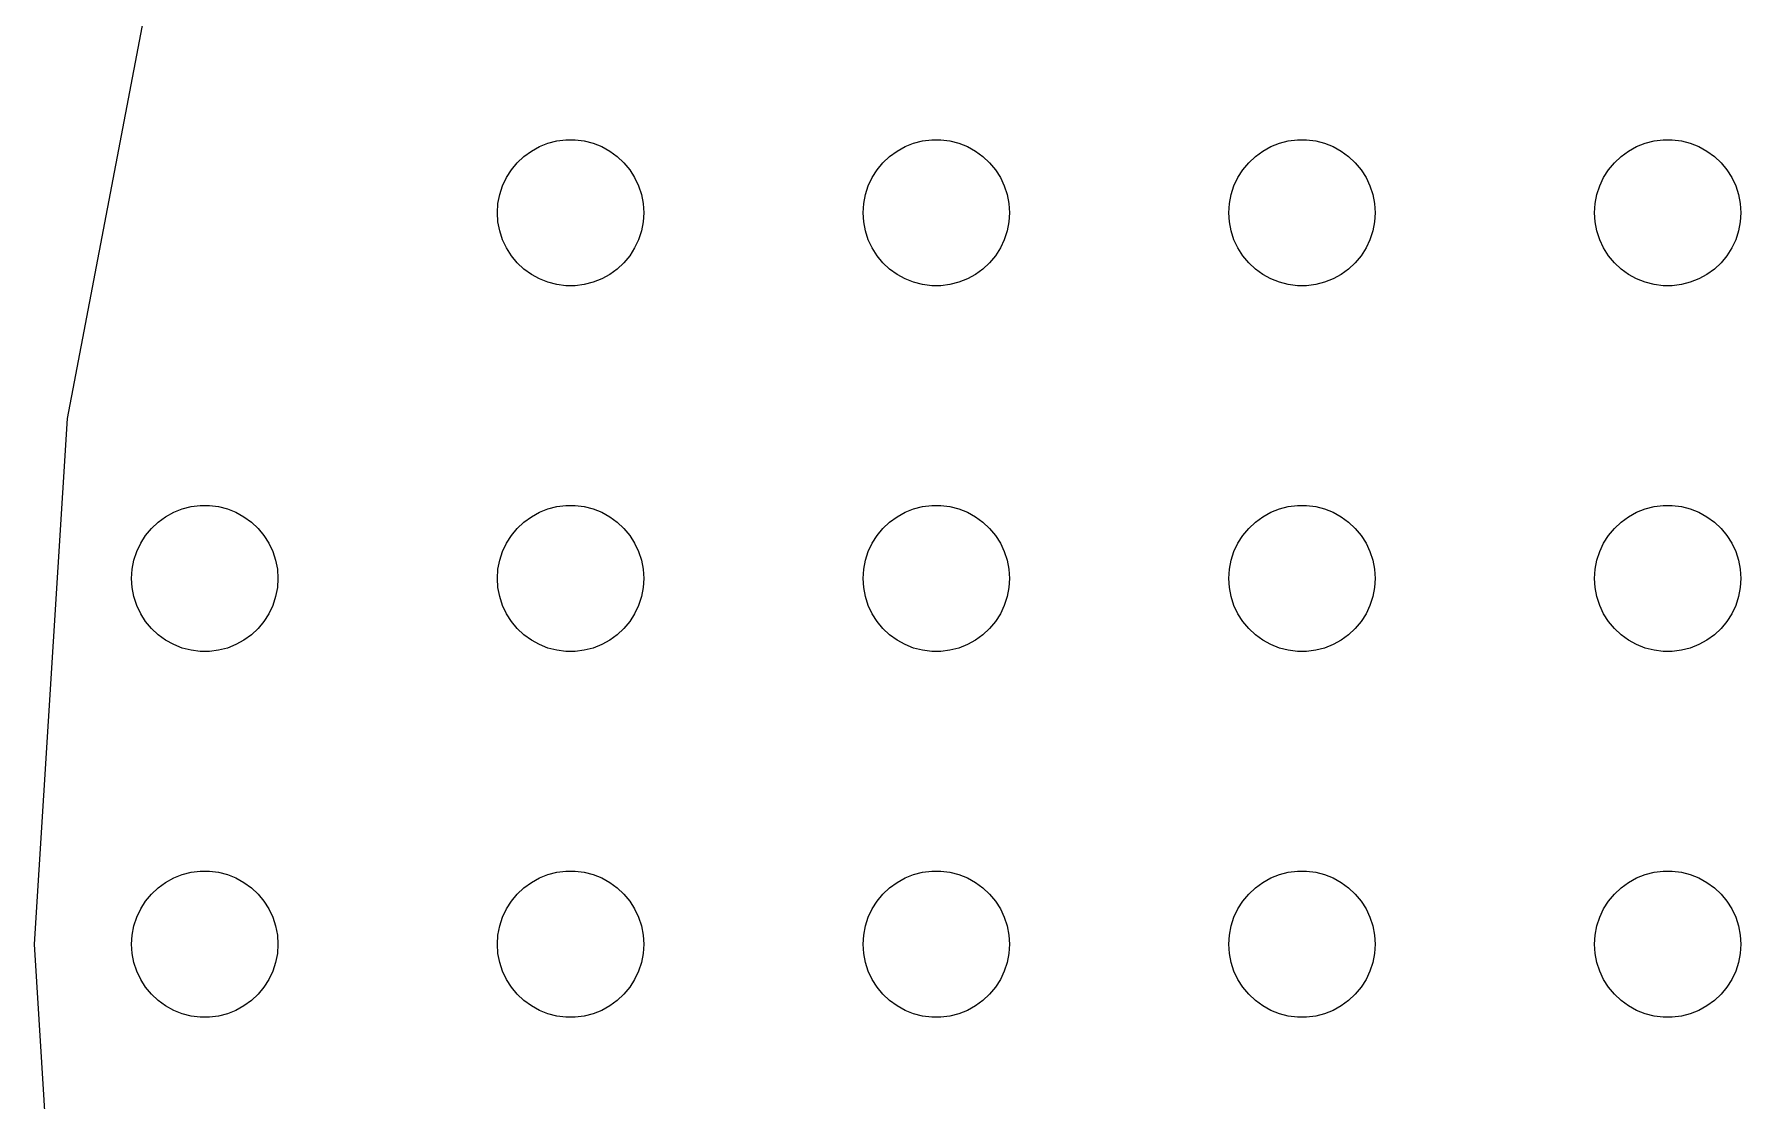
# Model space of a CAD drawing. Header units: metres. Extents: x -172 to 172, y -172 to 172.
# Drawn here: x -172 to -102, y -6.4 to 37.3 of the extents above; entities that cross this region are included whole.
import ezdxf

# ---------------------------------------------------------------- set-up
doc = ezdxf.new("R2010")
doc.units = ezdxf.units.M

msp = doc.modelspace()

# ---------------------------------------------------------------- linework, layer by layer
for p, q in [((-166.596, 42.7747), (-170.644, 21.5573)), ((-150.927, 32.8532), (-150.562, 32.9469)), ((-150.562, 32.9469), (-150.188, 32.9941)), ((-150.188, 32.9941), (-149.812, 32.9941)), ((-149.812, 32.9941), (-149.438, 32.9469)), ((-149.438, 32.9469), (-149.073, 32.8532)), ((-135.927, 32.8532), (-135.562, 32.9469)), ((-135.562, 32.9469), (-135.188, 32.9941)), ((-135.188, 32.9941), (-134.812, 32.9941)), ((-134.812, 32.9941), (-134.438, 32.9469)), ((-134.438, 32.9469), (-134.073, 32.8532)), ((-120.927, 32.8532), (-120.562, 32.9469)), ((-120.562, 32.9469), (-120.188, 32.9941)), ((-120.188, 32.9941), (-119.812, 32.9941)), ((-119.812, 32.9941), (-119.438, 32.9469)), ((-119.438, 32.9469), (-119.073, 32.8532)), ((-105.927, 32.8532), (-105.562, 32.9469)), ((-105.562, 32.9469), (-105.188, 32.9941)), ((-105.188, 32.9941), (-104.812, 32.9941)), ((-104.812, 32.9941), (-104.438, 32.9469)), ((-104.438, 32.9469), (-104.073, 32.8532)), ((-152.187, 32.0536), (-151.912, 32.3115)), ((-151.912, 32.3115), (-151.607, 32.533)), ((-151.607, 32.533), (-151.277, 32.7145)), ((-151.277, 32.7145), (-150.927, 32.8532)), ((-149.073, 32.8532), (-148.723, 32.7145)), ((-148.723, 32.7145), (-148.393, 32.533)), ((-148.393, 32.533), (-148.088, 32.3115)), ((-148.088, 32.3115), (-147.813, 32.0536)), ((-137.187, 32.0536), (-136.912, 32.3115)), ((-136.912, 32.3115), (-136.607, 32.533)), ((-136.607, 32.533), (-136.277, 32.7145)), ((-136.277, 32.7145), (-135.927, 32.8532)), ((-134.073, 32.8532), (-133.723, 32.7145)), ((-133.723, 32.7145), (-133.393, 32.533)), ((-133.393, 32.533), (-133.088, 32.3115)), ((-133.088, 32.3115), (-132.813, 32.0536)), ((-122.187, 32.0536), (-121.912, 32.3115)), ((-121.912, 32.3115), (-121.607, 32.533)), ((-121.607, 32.533), (-121.277, 32.7145)), ((-121.277, 32.7145), (-120.927, 32.8532)), ((-119.073, 32.8532), (-118.723, 32.7145)), ((-118.723, 32.7145), (-118.393, 32.533)), ((-118.393, 32.533), (-118.088, 32.3115)), ((-118.088, 32.3115), (-117.813, 32.0536)), ((-107.187, 32.0536), (-106.912, 32.3115)), ((-106.912, 32.3115), (-106.607, 32.533)), ((-106.607, 32.533), (-106.277, 32.7145)), ((-106.277, 32.7145), (-105.927, 32.8532)), ((-104.073, 32.8532), (-103.723, 32.7145)), ((-103.723, 32.7145), (-103.393, 32.533)), ((-103.393, 32.533), (-103.088, 32.3115)), ((-103.088, 32.3115), (-102.813, 32.0536)), ((-152.629, 31.4453), (-152.427, 31.7634)), ((-152.427, 31.7634), (-152.187, 32.0536)), ((-147.813, 32.0536), (-147.573, 31.7634)), ((-147.573, 31.7634), (-147.371, 31.4453)), ((-137.629, 31.4453), (-137.427, 31.7634)), ((-137.427, 31.7634), (-137.187, 32.0536)), ((-132.813, 32.0536), (-132.573, 31.7634)), ((-132.573, 31.7634), (-132.371, 31.4453)), ((-122.629, 31.4453), (-122.427, 31.7634)), ((-122.427, 31.7634), (-122.187, 32.0536)), ((-117.813, 32.0536), (-117.573, 31.7634)), ((-117.573, 31.7634), (-117.371, 31.4453)), ((-107.629, 31.4453), (-107.427, 31.7634)), ((-107.427, 31.7634), (-107.187, 32.0536)), ((-102.813, 32.0536), (-102.573, 31.7634)), ((-102.573, 31.7634), (-102.371, 31.4453)), ((-152.906, 30.7461), (-152.789, 31.1044)), ((-152.789, 31.1044), (-152.629, 31.4453)), ((-147.371, 31.4453), (-147.211, 31.1044)), ((-147.211, 31.1044), (-147.094, 30.7461)), ((-137.906, 30.7461), (-137.789, 31.1044)), ((-137.789, 31.1044), (-137.629, 31.4453)), ((-132.371, 31.4453), (-132.211, 31.1044)), ((-132.211, 31.1044), (-132.094, 30.7461)), ((-122.906, 30.7461), (-122.789, 31.1044)), ((-122.789, 31.1044), (-122.629, 31.4453)), ((-117.371, 31.4453), (-117.211, 31.1044)), ((-117.211, 31.1044), (-117.094, 30.7461)), ((-107.906, 30.7461), (-107.789, 31.1044)), ((-107.789, 31.1044), (-107.629, 31.4453)), ((-102.371, 31.4453), (-102.211, 31.1044)), ((-102.211, 31.1044), (-102.094, 30.7461)), ((-153, 30), (-152.976, 30.376)), ((-152.976, 30.376), (-152.906, 30.7461)), ((-147.094, 30.7461), (-147.024, 30.376)), ((-147.024, 30.376), (-147, 30)), ((-138, 30), (-137.976, 30.376)), ((-137.976, 30.376), (-137.906, 30.7461)), ((-132.094, 30.7461), (-132.024, 30.376)), ((-132.024, 30.376), (-132, 30)), ((-123, 30), (-122.976, 30.376)), ((-122.976, 30.376), (-122.906, 30.7461)), ((-117.094, 30.7461), (-117.024, 30.376)), ((-117.024, 30.376), (-117, 30)), ((-108, 30), (-107.976, 30.376)), ((-107.976, 30.376), (-107.906, 30.7461)), ((-102.094, 30.7461), (-102.024, 30.376)), ((-102.024, 30.376), (-102, 30)), ((-152.976, 29.624), (-153, 30)), ((-152.906, 29.2539), (-152.976, 29.624)), ((-147.024, 29.624), (-147.094, 29.2539)), ((-147, 30), (-147.024, 29.624)), ((-137.976, 29.624), (-138, 30)), ((-137.906, 29.2539), (-137.976, 29.624)), ((-132.024, 29.624), (-132.094, 29.2539)), ((-132, 30), (-132.024, 29.624)), ((-122.976, 29.624), (-123, 30)), ((-122.906, 29.2539), (-122.976, 29.624)), ((-117.024, 29.624), (-117.094, 29.2539)), ((-117, 30), (-117.024, 29.624)), ((-107.976, 29.624), (-108, 30)), ((-107.906, 29.2539), (-107.976, 29.624)), ((-102.024, 29.624), (-102.094, 29.2539)), ((-102, 30), (-102.024, 29.624)), ((-152.789, 28.8956), (-152.906, 29.2539)), ((-152.629, 28.5547), (-152.789, 28.8956)), ((-147.211, 28.8956), (-147.371, 28.5547)), ((-147.094, 29.2539), (-147.211, 28.8956)), ((-137.789, 28.8956), (-137.906, 29.2539)), ((-137.629, 28.5547), (-137.789, 28.8956)), ((-132.211, 28.8956), (-132.371, 28.5547)), ((-132.094, 29.2539), (-132.211, 28.8956)), ((-122.789, 28.8956), (-122.906, 29.2539)), ((-122.629, 28.5547), (-122.789, 28.8956)), ((-117.211, 28.8956), (-117.371, 28.5547)), ((-117.094, 29.2539), (-117.211, 28.8956)), ((-107.789, 28.8956), (-107.906, 29.2539)), ((-107.629, 28.5547), (-107.789, 28.8956)), ((-102.211, 28.8956), (-102.371, 28.5547)), ((-102.094, 29.2539), (-102.211, 28.8956)), ((-152.427, 28.2366), (-152.629, 28.5547)), ((-152.187, 27.9464), (-152.427, 28.2366)), ((-147.573, 28.2366), (-147.813, 27.9464)), ((-147.371, 28.5547), (-147.573, 28.2366)), ((-137.427, 28.2366), (-137.629, 28.5547)), ((-137.187, 27.9464), (-137.427, 28.2366)), ((-132.573, 28.2366), (-132.813, 27.9464)), ((-132.371, 28.5547), (-132.573, 28.2366)), ((-122.427, 28.2366), (-122.629, 28.5547)), ((-122.187, 27.9464), (-122.427, 28.2366)), ((-117.573, 28.2366), (-117.813, 27.9464)), ((-117.371, 28.5547), (-117.573, 28.2366)), ((-107.427, 28.2366), (-107.629, 28.5547)), ((-107.187, 27.9464), (-107.427, 28.2366)), ((-102.573, 28.2366), (-102.813, 27.9464)), ((-102.371, 28.5547), (-102.573, 28.2366)), ((-151.912, 27.6884), (-152.187, 27.9464)), ((-151.607, 27.467), (-151.912, 27.6884)), ((-151.277, 27.2855), (-151.607, 27.467)), ((-148.393, 27.467), (-148.723, 27.2855)), ((-148.088, 27.6884), (-148.393, 27.467)), ((-147.813, 27.9464), (-148.088, 27.6884)), ((-136.912, 27.6884), (-137.187, 27.9464)), ((-136.607, 27.467), (-136.912, 27.6884)), ((-136.277, 27.2855), (-136.607, 27.467)), ((-133.393, 27.467), (-133.723, 27.2855)), ((-133.088, 27.6884), (-133.393, 27.467)), ((-132.813, 27.9464), (-133.088, 27.6884)), ((-121.912, 27.6884), (-122.187, 27.9464)), ((-121.607, 27.467), (-121.912, 27.6884)), ((-121.277, 27.2855), (-121.607, 27.467)), ((-118.393, 27.467), (-118.723, 27.2855)), ((-118.088, 27.6884), (-118.393, 27.467)), ((-117.813, 27.9464), (-118.088, 27.6884)), ((-106.912, 27.6884), (-107.187, 27.9464)), ((-106.607, 27.467), (-106.912, 27.6884)), ((-106.277, 27.2855), (-106.607, 27.467)), ((-103.393, 27.467), (-103.723, 27.2855)), ((-103.088, 27.6884), (-103.393, 27.467)), ((-102.813, 27.9464), (-103.088, 27.6884)), ((-150.927, 27.1468), (-151.277, 27.2855)), ((-150.562, 27.0531), (-150.927, 27.1468)), ((-150.188, 27.0059), (-150.562, 27.0531)), ((-149.812, 27.0059), (-150.188, 27.0059)), ((-149.438, 27.0531), (-149.812, 27.0059)), ((-149.073, 27.1468), (-149.438, 27.0531)), ((-148.723, 27.2855), (-149.073, 27.1468)), ((-135.927, 27.1468), (-136.277, 27.2855)), ((-135.562, 27.0531), (-135.927, 27.1468)), ((-135.188, 27.0059), (-135.562, 27.0531)), ((-134.812, 27.0059), (-135.188, 27.0059)), ((-134.438, 27.0531), (-134.812, 27.0059)), ((-134.073, 27.1468), (-134.438, 27.0531)), ((-133.723, 27.2855), (-134.073, 27.1468)), ((-120.927, 27.1468), (-121.277, 27.2855)), ((-120.562, 27.0531), (-120.927, 27.1468)), ((-120.188, 27.0059), (-120.562, 27.0531)), ((-119.812, 27.0059), (-120.188, 27.0059)), ((-119.438, 27.0531), (-119.812, 27.0059)), ((-119.073, 27.1468), (-119.438, 27.0531)), ((-118.723, 27.2855), (-119.073, 27.1468)), ((-105.927, 27.1468), (-106.277, 27.2855)), ((-105.562, 27.0531), (-105.927, 27.1468)), ((-105.188, 27.0059), (-105.562, 27.0531)), ((-104.812, 27.0059), (-105.188, 27.0059)), ((-104.438, 27.0531), (-104.812, 27.0059)), ((-104.073, 27.1468), (-104.438, 27.0531)), ((-103.723, 27.2855), (-104.073, 27.1468)), ((-170.644, 21.5573), (-172, 0)), ((-166.912, 17.3115), (-166.607, 17.533)), ((-166.607, 17.533), (-166.277, 17.7145)), ((-166.277, 17.7145), (-165.927, 17.8532)), ((-165.927, 17.8532), (-165.562, 17.9469)), ((-165.562, 17.9469), (-165.188, 17.9941)), ((-165.188, 17.9941), (-164.812, 17.9941)), ((-164.812, 17.9941), (-164.438, 17.9469)), ((-164.438, 17.9469), (-164.073, 17.8532)), ((-164.073, 17.8532), (-163.723, 17.7145)), ((-163.723, 17.7145), (-163.393, 17.533)), ((-163.393, 17.533), (-163.088, 17.3115)), ((-151.912, 17.3115), (-151.607, 17.533)), ((-151.607, 17.533), (-151.277, 17.7145)), ((-151.277, 17.7145), (-150.927, 17.8532)), ((-150.927, 17.8532), (-150.562, 17.9469)), ((-150.562, 17.9469), (-150.188, 17.9941)), ((-150.188, 17.9941), (-149.812, 17.9941)), ((-149.812, 17.9941), (-149.438, 17.9469)), ((-149.438, 17.9469), (-149.073, 17.8532)), ((-149.073, 17.8532), (-148.723, 17.7145)), ((-148.723, 17.7145), (-148.393, 17.533)), ((-148.393, 17.533), (-148.088, 17.3115)), ((-136.912, 17.3115), (-136.607, 17.533)), ((-136.607, 17.533), (-136.277, 17.7145)), ((-136.277, 17.7145), (-135.927, 17.8532)), ((-135.927, 17.8532), (-135.562, 17.9469)), ((-135.562, 17.9469), (-135.188, 17.9941)), ((-135.188, 17.9941), (-134.812, 17.9941)), ((-134.812, 17.9941), (-134.438, 17.9469)), ((-134.438, 17.9469), (-134.073, 17.8532)), ((-134.073, 17.8532), (-133.723, 17.7145)), ((-133.723, 17.7145), (-133.393, 17.533)), ((-133.393, 17.533), (-133.088, 17.3115)), ((-121.912, 17.3115), (-121.607, 17.533)), ((-121.607, 17.533), (-121.277, 17.7145)), ((-121.277, 17.7145), (-120.927, 17.8532)), ((-120.927, 17.8532), (-120.562, 17.9469)), ((-120.562, 17.9469), (-120.188, 17.9941)), ((-120.188, 17.9941), (-119.812, 17.9941)), ((-119.812, 17.9941), (-119.438, 17.9469)), ((-119.438, 17.9469), (-119.073, 17.8532)), ((-119.073, 17.8532), (-118.723, 17.7145)), ((-118.723, 17.7145), (-118.393, 17.533)), ((-118.393, 17.533), (-118.088, 17.3115)), ((-106.912, 17.3115), (-106.607, 17.533)), ((-106.607, 17.533), (-106.277, 17.7145)), ((-106.277, 17.7145), (-105.927, 17.8532)), ((-105.927, 17.8532), (-105.562, 17.9469)), ((-105.562, 17.9469), (-105.188, 17.9941)), ((-105.188, 17.9941), (-104.812, 17.9941)), ((-104.812, 17.9941), (-104.438, 17.9469)), ((-104.438, 17.9469), (-104.073, 17.8532)), ((-104.073, 17.8532), (-103.723, 17.7145)), ((-103.723, 17.7145), (-103.393, 17.533)), ((-103.393, 17.533), (-103.088, 17.3115)), ((-167.427, 16.7634), (-167.187, 17.0536)), ((-167.187, 17.0536), (-166.912, 17.3115)), ((-163.088, 17.3115), (-162.813, 17.0536)), ((-162.813, 17.0536), (-162.573, 16.7634)), ((-152.427, 16.7634), (-152.187, 17.0536)), ((-152.187, 17.0536), (-151.912, 17.3115)), ((-148.088, 17.3115), (-147.813, 17.0536)), ((-147.813, 17.0536), (-147.573, 16.7634)), ((-137.427, 16.7634), (-137.187, 17.0536)), ((-137.187, 17.0536), (-136.912, 17.3115)), ((-133.088, 17.3115), (-132.813, 17.0536)), ((-132.813, 17.0536), (-132.573, 16.7634)), ((-122.427, 16.7634), (-122.187, 17.0536)), ((-122.187, 17.0536), (-121.912, 17.3115)), ((-118.088, 17.3115), (-117.813, 17.0536)), ((-117.813, 17.0536), (-117.573, 16.7634)), ((-107.427, 16.7634), (-107.187, 17.0536)), ((-107.187, 17.0536), (-106.912, 17.3115)), ((-103.088, 17.3115), (-102.813, 17.0536)), ((-102.813, 17.0536), (-102.573, 16.7634)), ((-167.906, 15.7461), (-167.789, 16.1044)), ((-167.789, 16.1044), (-167.629, 16.4453)), ((-167.629, 16.4453), (-167.427, 16.7634)), ((-162.573, 16.7634), (-162.371, 16.4453)), ((-162.371, 16.4453), (-162.211, 16.1044)), ((-162.211, 16.1044), (-162.094, 15.7461)), ((-152.906, 15.7461), (-152.789, 16.1044)), ((-152.789, 16.1044), (-152.629, 16.4453)), ((-152.629, 16.4453), (-152.427, 16.7634)), ((-147.573, 16.7634), (-147.371, 16.4453)), ((-147.371, 16.4453), (-147.211, 16.1044)), ((-147.211, 16.1044), (-147.094, 15.7461)), ((-137.906, 15.7461), (-137.789, 16.1044)), ((-137.789, 16.1044), (-137.629, 16.4453)), ((-137.629, 16.4453), (-137.427, 16.7634)), ((-132.573, 16.7634), (-132.371, 16.4453)), ((-132.371, 16.4453), (-132.211, 16.1044)), ((-132.211, 16.1044), (-132.094, 15.7461)), ((-122.906, 15.7461), (-122.789, 16.1044)), ((-122.789, 16.1044), (-122.629, 16.4453)), ((-122.629, 16.4453), (-122.427, 16.7634)), ((-117.573, 16.7634), (-117.371, 16.4453)), ((-117.371, 16.4453), (-117.211, 16.1044)), ((-117.211, 16.1044), (-117.094, 15.7461)), ((-107.906, 15.7461), (-107.789, 16.1044)), ((-107.789, 16.1044), (-107.629, 16.4453)), ((-107.629, 16.4453), (-107.427, 16.7634)), ((-102.573, 16.7634), (-102.371, 16.4453)), ((-102.371, 16.4453), (-102.211, 16.1044)), ((-102.211, 16.1044), (-102.094, 15.7461)), ((-167.976, 15.376), (-167.906, 15.7461)), ((-162.094, 15.7461), (-162.024, 15.376)), ((-152.976, 15.376), (-152.906, 15.7461)), ((-147.094, 15.7461), (-147.024, 15.376)), ((-137.976, 15.376), (-137.906, 15.7461)), ((-132.094, 15.7461), (-132.024, 15.376)), ((-122.976, 15.376), (-122.906, 15.7461)), ((-117.094, 15.7461), (-117.024, 15.376)), ((-107.976, 15.376), (-107.906, 15.7461)), ((-102.094, 15.7461), (-102.024, 15.376)), ((-168, 15), (-167.976, 15.376)), ((-167.976, 14.624), (-168, 15)), ((-162.024, 15.376), (-162, 15)), ((-162, 15), (-162.024, 14.624)), ((-153, 15), (-152.976, 15.376)), ((-152.976, 14.624), (-153, 15)), ((-147.024, 15.376), (-147, 15)), ((-147, 15), (-147.024, 14.624)), ((-138, 15), (-137.976, 15.376)), ((-137.976, 14.624), (-138, 15)), ((-132.024, 15.376), (-132, 15)), ((-132, 15), (-132.024, 14.624)), ((-123, 15), (-122.976, 15.376)), ((-122.976, 14.624), (-123, 15)), ((-117.024, 15.376), (-117, 15)), ((-117, 15), (-117.024, 14.624)), ((-108, 15), (-107.976, 15.376)), ((-107.976, 14.624), (-108, 15)), ((-102.024, 15.376), (-102, 15)), ((-102, 15), (-102.024, 14.624)), ((-167.906, 14.2539), (-167.976, 14.624)), ((-167.789, 13.8956), (-167.906, 14.2539)), ((-162.094, 14.2539), (-162.211, 13.8956)), ((-162.024, 14.624), (-162.094, 14.2539)), ((-152.906, 14.2539), (-152.976, 14.624)), ((-152.789, 13.8956), (-152.906, 14.2539)), ((-147.094, 14.2539), (-147.211, 13.8956)), ((-147.024, 14.624), (-147.094, 14.2539)), ((-137.906, 14.2539), (-137.976, 14.624)), ((-137.789, 13.8956), (-137.906, 14.2539)), ((-132.094, 14.2539), (-132.211, 13.8956)), ((-132.024, 14.624), (-132.094, 14.2539)), ((-122.906, 14.2539), (-122.976, 14.624)), ((-122.789, 13.8956), (-122.906, 14.2539)), ((-117.094, 14.2539), (-117.211, 13.8956)), ((-117.024, 14.624), (-117.094, 14.2539)), ((-107.906, 14.2539), (-107.976, 14.624)), ((-107.789, 13.8956), (-107.906, 14.2539)), ((-102.094, 14.2539), (-102.211, 13.8956)), ((-102.024, 14.624), (-102.094, 14.2539)), ((-167.629, 13.5547), (-167.789, 13.8956)), ((-167.427, 13.2366), (-167.629, 13.5547)), ((-162.371, 13.5547), (-162.573, 13.2366)), ((-162.211, 13.8956), (-162.371, 13.5547)), ((-152.629, 13.5547), (-152.789, 13.8956)), ((-152.427, 13.2366), (-152.629, 13.5547)), ((-147.371, 13.5547), (-147.573, 13.2366)), ((-147.211, 13.8956), (-147.371, 13.5547)), ((-137.629, 13.5547), (-137.789, 13.8956)), ((-137.427, 13.2366), (-137.629, 13.5547)), ((-132.371, 13.5547), (-132.573, 13.2366)), ((-132.211, 13.8956), (-132.371, 13.5547)), ((-122.629, 13.5547), (-122.789, 13.8956)), ((-122.427, 13.2366), (-122.629, 13.5547)), ((-117.371, 13.5547), (-117.573, 13.2366)), ((-117.211, 13.8956), (-117.371, 13.5547)), ((-107.629, 13.5547), (-107.789, 13.8956)), ((-107.427, 13.2366), (-107.629, 13.5547)), ((-102.371, 13.5547), (-102.573, 13.2366)), ((-102.211, 13.8956), (-102.371, 13.5547)), ((-167.187, 12.9464), (-167.427, 13.2366)), ((-166.912, 12.6884), (-167.187, 12.9464)), ((-166.607, 12.467), (-166.912, 12.6884)), ((-163.088, 12.6884), (-163.393, 12.467)), ((-162.813, 12.9464), (-163.088, 12.6884)), ((-162.573, 13.2366), (-162.813, 12.9464)), ((-152.187, 12.9464), (-152.427, 13.2366)), ((-151.912, 12.6884), (-152.187, 12.9464)), ((-151.607, 12.467), (-151.912, 12.6884)), ((-148.088, 12.6884), (-148.393, 12.467)), ((-147.813, 12.9464), (-148.088, 12.6884)), ((-147.573, 13.2366), (-147.813, 12.9464)), ((-137.187, 12.9464), (-137.427, 13.2366)), ((-136.912, 12.6884), (-137.187, 12.9464)), ((-136.607, 12.467), (-136.912, 12.6884)), ((-133.088, 12.6884), (-133.393, 12.467)), ((-132.813, 12.9464), (-133.088, 12.6884)), ((-132.573, 13.2366), (-132.813, 12.9464)), ((-122.187, 12.9464), (-122.427, 13.2366)), ((-121.912, 12.6884), (-122.187, 12.9464)), ((-121.607, 12.467), (-121.912, 12.6884)), ((-118.088, 12.6884), (-118.393, 12.467)), ((-117.813, 12.9464), (-118.088, 12.6884)), ((-117.573, 13.2366), (-117.813, 12.9464)), ((-107.187, 12.9464), (-107.427, 13.2366)), ((-106.912, 12.6884), (-107.187, 12.9464)), ((-106.607, 12.467), (-106.912, 12.6884)), ((-103.088, 12.6884), (-103.393, 12.467)), ((-102.813, 12.9464), (-103.088, 12.6884)), ((-102.573, 13.2366), (-102.813, 12.9464)), ((-166.277, 12.2855), (-166.607, 12.467)), ((-165.927, 12.1468), (-166.277, 12.2855)), ((-165.562, 12.0531), (-165.927, 12.1468)), ((-165.188, 12.0059), (-165.562, 12.0531)), ((-164.812, 12.0059), (-165.188, 12.0059)), ((-164.438, 12.0531), (-164.812, 12.0059)), ((-164.073, 12.1468), (-164.438, 12.0531)), ((-163.723, 12.2855), (-164.073, 12.1468)), ((-163.393, 12.467), (-163.723, 12.2855)), ((-151.277, 12.2855), (-151.607, 12.467)), ((-150.927, 12.1468), (-151.277, 12.2855)), ((-150.562, 12.0531), (-150.927, 12.1468)), ((-150.188, 12.0059), (-150.562, 12.0531)), ((-149.812, 12.0059), (-150.188, 12.0059)), ((-149.438, 12.0531), (-149.812, 12.0059)), ((-149.073, 12.1468), (-149.438, 12.0531)), ((-148.723, 12.2855), (-149.073, 12.1468)), ((-148.393, 12.467), (-148.723, 12.2855)), ((-136.277, 12.2855), (-136.607, 12.467)), ((-135.927, 12.1468), (-136.277, 12.2855)), ((-135.562, 12.0531), (-135.927, 12.1468)), ((-135.188, 12.0059), (-135.562, 12.0531)), ((-134.812, 12.0059), (-135.188, 12.0059)), ((-134.438, 12.0531), (-134.812, 12.0059)), ((-134.073, 12.1468), (-134.438, 12.0531)), ((-133.723, 12.2855), (-134.073, 12.1468)), ((-133.393, 12.467), (-133.723, 12.2855)), ((-121.277, 12.2855), (-121.607, 12.467)), ((-120.927, 12.1468), (-121.277, 12.2855)), ((-120.562, 12.0531), (-120.927, 12.1468)), ((-120.188, 12.0059), (-120.562, 12.0531)), ((-119.812, 12.0059), (-120.188, 12.0059)), ((-119.438, 12.0531), (-119.812, 12.0059)), ((-119.073, 12.1468), (-119.438, 12.0531)), ((-118.723, 12.2855), (-119.073, 12.1468)), ((-118.393, 12.467), (-118.723, 12.2855)), ((-106.277, 12.2855), (-106.607, 12.467)), ((-105.927, 12.1468), (-106.277, 12.2855)), ((-105.562, 12.0531), (-105.927, 12.1468)), ((-105.188, 12.0059), (-105.562, 12.0531)), ((-104.812, 12.0059), (-105.188, 12.0059)), ((-104.438, 12.0531), (-104.812, 12.0059)), ((-104.073, 12.1468), (-104.438, 12.0531)), ((-103.723, 12.2855), (-104.073, 12.1468)), ((-103.393, 12.467), (-103.723, 12.2855)), ((-166.277, 2.71448), (-165.927, 2.85316)), ((-165.927, 2.85316), (-165.562, 2.94685)), ((-165.562, 2.94685), (-165.188, 2.99408)), ((-165.188, 2.99408), (-164.812, 2.99408)), ((-164.812, 2.99408), (-164.438, 2.94685)), ((-164.438, 2.94685), (-164.073, 2.85316)), ((-164.073, 2.85316), (-163.723, 2.71448)), ((-151.277, 2.71448), (-150.927, 2.85316)), ((-150.927, 2.85316), (-150.562, 2.94685)), ((-150.562, 2.94685), (-150.188, 2.99408)), ((-150.188, 2.99408), (-149.812, 2.99408)), ((-149.812, 2.99408), (-149.438, 2.94685)), ((-149.438, 2.94685), (-149.073, 2.85316)), ((-149.073, 2.85316), (-148.723, 2.71448)), ((-136.277, 2.71448), (-135.927, 2.85316)), ((-135.927, 2.85316), (-135.562, 2.94685)), ((-135.562, 2.94685), (-135.188, 2.99408)), ((-135.188, 2.99408), (-134.812, 2.99408)), ((-134.812, 2.99408), (-134.438, 2.94685)), ((-134.438, 2.94685), (-134.073, 2.85316)), ((-134.073, 2.85316), (-133.723, 2.71448)), ((-121.277, 2.71448), (-120.927, 2.85316)), ((-120.927, 2.85316), (-120.562, 2.94685)), ((-120.562, 2.94685), (-120.188, 2.99408)), ((-120.188, 2.99408), (-119.812, 2.99408)), ((-119.812, 2.99408), (-119.438, 2.94685)), ((-119.438, 2.94685), (-119.073, 2.85316)), ((-119.073, 2.85316), (-118.723, 2.71448)), ((-106.277, 2.71448), (-105.927, 2.85316)), ((-105.927, 2.85316), (-105.562, 2.94685)), ((-105.562, 2.94685), (-105.188, 2.99408)), ((-105.188, 2.99408), (-104.812, 2.99408)), ((-104.812, 2.99408), (-104.438, 2.94685)), ((-104.438, 2.94685), (-104.073, 2.85316)), ((-104.073, 2.85316), (-103.723, 2.71448)), ((-167.187, 2.05363), (-166.912, 2.31154)), ((-166.912, 2.31154), (-166.607, 2.53297)), ((-166.607, 2.53297), (-166.277, 2.71448)), ((-163.723, 2.71448), (-163.393, 2.53297)), ((-163.393, 2.53297), (-163.088, 2.31154)), ((-163.088, 2.31154), (-162.813, 2.05363)), ((-152.187, 2.05363), (-151.912, 2.31154)), ((-151.912, 2.31154), (-151.607, 2.53297)), ((-151.607, 2.53297), (-151.277, 2.71448)), ((-148.723, 2.71448), (-148.393, 2.53297)), ((-148.393, 2.53297), (-148.088, 2.31154)), ((-148.088, 2.31154), (-147.813, 2.05363)), ((-137.187, 2.05363), (-136.912, 2.31154)), ((-136.912, 2.31154), (-136.607, 2.53297)), ((-136.607, 2.53297), (-136.277, 2.71448)), ((-133.723, 2.71448), (-133.393, 2.53297)), ((-133.393, 2.53297), (-133.088, 2.31154)), ((-133.088, 2.31154), (-132.813, 2.05363)), ((-122.187, 2.05363), (-121.912, 2.31154)), ((-121.912, 2.31154), (-121.607, 2.53297)), ((-121.607, 2.53297), (-121.277, 2.71448)), ((-118.723, 2.71448), (-118.393, 2.53297)), ((-118.393, 2.53297), (-118.088, 2.31154)), ((-118.088, 2.31154), (-117.813, 2.05363)), ((-107.187, 2.05363), (-106.912, 2.31154)), ((-106.912, 2.31154), (-106.607, 2.53297)), ((-106.607, 2.53297), (-106.277, 2.71448)), ((-103.723, 2.71448), (-103.393, 2.53297)), ((-103.393, 2.53297), (-103.088, 2.31154)), ((-103.088, 2.31154), (-102.813, 2.05363)), ((-167.789, 1.10437), (-167.629, 1.44525)), ((-167.629, 1.44525), (-167.427, 1.76335)), ((-167.427, 1.76335), (-167.187, 2.05363)), ((-162.813, 2.05363), (-162.573, 1.76335)), ((-162.573, 1.76335), (-162.371, 1.44525)), ((-162.371, 1.44525), (-162.211, 1.10437)), ((-152.789, 1.10437), (-152.629, 1.44525)), ((-152.629, 1.44525), (-152.427, 1.76335)), ((-152.427, 1.76335), (-152.187, 2.05363)), ((-147.813, 2.05363), (-147.573, 1.76335)), ((-147.573, 1.76335), (-147.371, 1.44525)), ((-147.371, 1.44525), (-147.211, 1.10437)), ((-137.789, 1.10437), (-137.629, 1.44525)), ((-137.629, 1.44525), (-137.427, 1.76335)), ((-137.427, 1.76335), (-137.187, 2.05363)), ((-132.813, 2.05363), (-132.573, 1.76335)), ((-132.573, 1.76335), (-132.371, 1.44525)), ((-132.371, 1.44525), (-132.211, 1.10437)), ((-122.789, 1.10437), (-122.629, 1.44525)), ((-122.629, 1.44525), (-122.427, 1.76335)), ((-122.427, 1.76335), (-122.187, 2.05363)), ((-117.813, 2.05363), (-117.573, 1.76335)), ((-117.573, 1.76335), (-117.371, 1.44525)), ((-117.371, 1.44525), (-117.211, 1.10437)), ((-107.789, 1.10437), (-107.629, 1.44525)), ((-107.629, 1.44525), (-107.427, 1.76335)), ((-107.427, 1.76335), (-107.187, 2.05363)), ((-102.813, 2.05363), (-102.573, 1.76335)), ((-102.573, 1.76335), (-102.371, 1.44525)), ((-102.371, 1.44525), (-102.211, 1.10437)), ((-167.976, 0.37599), (-167.906, 0.74606)), ((-167.906, 0.74606), (-167.789, 1.10437)), ((-162.211, 1.10437), (-162.094, 0.74606)), ((-162.094, 0.74606), (-162.024, 0.37599)), ((-152.976, 0.37599), (-152.906, 0.74606)), ((-152.906, 0.74606), (-152.789, 1.10437)), ((-147.211, 1.10437), (-147.094, 0.74606)), ((-147.094, 0.74606), (-147.024, 0.37599)), ((-137.976, 0.37599), (-137.906, 0.74606)), ((-137.906, 0.74606), (-137.789, 1.10437)), ((-132.211, 1.10437), (-132.094, 0.74606)), ((-132.094, 0.74606), (-132.024, 0.37599)), ((-122.976, 0.37599), (-122.906, 0.74606)), ((-122.906, 0.74606), (-122.789, 1.10437)), ((-117.211, 1.10437), (-117.094, 0.74606)), ((-117.094, 0.74606), (-117.024, 0.37599)), ((-107.976, 0.37599), (-107.906, 0.74606)), ((-107.906, 0.74606), (-107.789, 1.10437)), ((-102.211, 1.10437), (-102.094, 0.74606)), ((-102.094, 0.74606), (-102.024, 0.37599)), ((-172, 0), (-170.644, -21.5573)), ((-168, 0), (-167.976, 0.37599)), ((-167.976, -0.37599), (-168, 0)), ((-162.024, 0.37599), (-162, 0)), ((-162, 0), (-162.024, -0.37599)), ((-153, 0), (-152.976, 0.37599)), ((-152.976, -0.37599), (-153, 0)), ((-147.024, 0.37599), (-147, 0)), ((-147, 0), (-147.024, -0.37599)), ((-138, 0), (-137.976, 0.37599)), ((-137.976, -0.37599), (-138, 0)), ((-132.024, 0.37599), (-132, 0)), ((-132, 0), (-132.024, -0.37599)), ((-123, 0), (-122.976, 0.37599)), ((-122.976, -0.37599), (-123, 0)), ((-117.024, 0.37599), (-117, 0)), ((-117, 0), (-117.024, -0.37599)), ((-108, 0), (-107.976, 0.37599)), ((-107.976, -0.37599), (-108, 0)), ((-102.024, 0.37599), (-102, 0)), ((-102, 0), (-102.024, -0.37599)), ((-167.906, -0.74606), (-167.976, -0.37599)), ((-162.024, -0.37599), (-162.094, -0.74606)), ((-152.906, -0.74606), (-152.976, -0.37599)), ((-147.024, -0.37599), (-147.094, -0.74606)), ((-137.906, -0.74606), (-137.976, -0.37599)), ((-132.024, -0.37599), (-132.094, -0.74606)), ((-122.906, -0.74606), (-122.976, -0.37599)), ((-117.024, -0.37599), (-117.094, -0.74606)), ((-107.906, -0.74606), (-107.976, -0.37599)), ((-102.024, -0.37599), (-102.094, -0.74606)), ((-167.789, -1.10437), (-167.906, -0.74606)), ((-167.629, -1.44525), (-167.789, -1.10437)), ((-162.211, -1.10437), (-162.371, -1.44525)), ((-162.094, -0.74606), (-162.211, -1.10437)), ((-152.789, -1.10437), (-152.906, -0.74606)), ((-152.629, -1.44525), (-152.789, -1.10437)), ((-147.211, -1.10437), (-147.371, -1.44525)), ((-147.094, -0.74606), (-147.211, -1.10437)), ((-137.789, -1.10437), (-137.906, -0.74606)), ((-137.629, -1.44525), (-137.789, -1.10437)), ((-132.211, -1.10437), (-132.371, -1.44525)), ((-132.094, -0.74606), (-132.211, -1.10437)), ((-122.789, -1.10437), (-122.906, -0.74606)), ((-122.629, -1.44525), (-122.789, -1.10437)), ((-117.211, -1.10437), (-117.371, -1.44525)), ((-117.094, -0.74606), (-117.211, -1.10437)), ((-107.789, -1.10437), (-107.906, -0.74606)), ((-107.629, -1.44525), (-107.789, -1.10437)), ((-102.211, -1.10437), (-102.371, -1.44525)), ((-102.094, -0.74606), (-102.211, -1.10437)), ((-167.427, -1.76335), (-167.629, -1.44525)), ((-167.187, -2.05363), (-167.427, -1.76335)), ((-166.912, -2.31154), (-167.187, -2.05363)), ((-162.813, -2.05363), (-163.088, -2.31154)), ((-162.573, -1.76335), (-162.813, -2.05363)), ((-162.371, -1.44525), (-162.573, -1.76335)), ((-152.427, -1.76335), (-152.629, -1.44525)), ((-152.187, -2.05363), (-152.427, -1.76335)), ((-151.912, -2.31154), (-152.187, -2.05363)), ((-147.813, -2.05363), (-148.088, -2.31154)), ((-147.573, -1.76335), (-147.813, -2.05363)), ((-147.371, -1.44525), (-147.573, -1.76335)), ((-137.427, -1.76335), (-137.629, -1.44525)), ((-137.187, -2.05363), (-137.427, -1.76335)), ((-136.912, -2.31154), (-137.187, -2.05363)), ((-132.813, -2.05363), (-133.088, -2.31154)), ((-132.573, -1.76335), (-132.813, -2.05363)), ((-132.371, -1.44525), (-132.573, -1.76335)), ((-122.427, -1.76335), (-122.629, -1.44525)), ((-122.187, -2.05363), (-122.427, -1.76335)), ((-121.912, -2.31154), (-122.187, -2.05363)), ((-117.813, -2.05363), (-118.088, -2.31154)), ((-117.573, -1.76335), (-117.813, -2.05363)), ((-117.371, -1.44525), (-117.573, -1.76335)), ((-107.427, -1.76335), (-107.629, -1.44525)), ((-107.187, -2.05363), (-107.427, -1.76335)), ((-106.912, -2.31154), (-107.187, -2.05363)), ((-102.813, -2.05363), (-103.088, -2.31154)), ((-102.573, -1.76335), (-102.813, -2.05363)), ((-102.371, -1.44525), (-102.573, -1.76335)), ((-166.607, -2.53297), (-166.912, -2.31154)), ((-166.277, -2.71448), (-166.607, -2.53297)), ((-165.927, -2.85316), (-166.277, -2.71448)), ((-163.723, -2.71448), (-164.073, -2.85316)), ((-163.393, -2.53297), (-163.723, -2.71448)), ((-163.088, -2.31154), (-163.393, -2.53297)), ((-151.607, -2.53297), (-151.912, -2.31154)), ((-151.277, -2.71448), (-151.607, -2.53297)), ((-150.927, -2.85316), (-151.277, -2.71448)), ((-148.723, -2.71448), (-149.073, -2.85316)), ((-148.393, -2.53297), (-148.723, -2.71448)), ((-148.088, -2.31154), (-148.393, -2.53297)), ((-136.607, -2.53297), (-136.912, -2.31154)), ((-136.277, -2.71448), (-136.607, -2.53297)), ((-135.927, -2.85316), (-136.277, -2.71448)), ((-133.723, -2.71448), (-134.073, -2.85316)), ((-133.393, -2.53297), (-133.723, -2.71448)), ((-133.088, -2.31154), (-133.393, -2.53297)), ((-121.607, -2.53297), (-121.912, -2.31154)), ((-121.277, -2.71448), (-121.607, -2.53297)), ((-120.927, -2.85316), (-121.277, -2.71448)), ((-118.723, -2.71448), (-119.073, -2.85316)), ((-118.393, -2.53297), (-118.723, -2.71448)), ((-118.088, -2.31154), (-118.393, -2.53297)), ((-106.607, -2.53297), (-106.912, -2.31154)), ((-106.277, -2.71448), (-106.607, -2.53297)), ((-105.927, -2.85316), (-106.277, -2.71448)), ((-103.723, -2.71448), (-104.073, -2.85316)), ((-103.393, -2.53297), (-103.723, -2.71448)), ((-103.088, -2.31154), (-103.393, -2.53297)), ((-165.562, -2.94685), (-165.927, -2.85316)), ((-165.188, -2.99408), (-165.562, -2.94685)), ((-164.812, -2.99408), (-165.188, -2.99408)), ((-164.438, -2.94685), (-164.812, -2.99408)), ((-164.073, -2.85316), (-164.438, -2.94685)), ((-150.562, -2.94685), (-150.927, -2.85316)), ((-150.188, -2.99408), (-150.562, -2.94685)), ((-149.812, -2.99408), (-150.188, -2.99408)), ((-149.438, -2.94685), (-149.812, -2.99408)), ((-149.073, -2.85316), (-149.438, -2.94685)), ((-135.562, -2.94685), (-135.927, -2.85316)), ((-135.188, -2.99408), (-135.562, -2.94685)), ((-134.812, -2.99408), (-135.188, -2.99408)), ((-134.438, -2.94685), (-134.812, -2.99408)), ((-134.073, -2.85316), (-134.438, -2.94685)), ((-120.562, -2.94685), (-120.927, -2.85316)), ((-120.188, -2.99408), (-120.562, -2.94685)), ((-119.812, -2.99408), (-120.188, -2.99408)), ((-119.438, -2.94685), (-119.812, -2.99408)), ((-119.073, -2.85316), (-119.438, -2.94685)), ((-105.562, -2.94685), (-105.927, -2.85316)), ((-105.188, -2.99408), (-105.562, -2.94685)), ((-104.812, -2.99408), (-105.188, -2.99408)), ((-104.438, -2.94685), (-104.812, -2.99408)), ((-104.073, -2.85316), (-104.438, -2.94685))]:
    msp.add_line(p, q)

doc.saveas('drawing.dxf')
